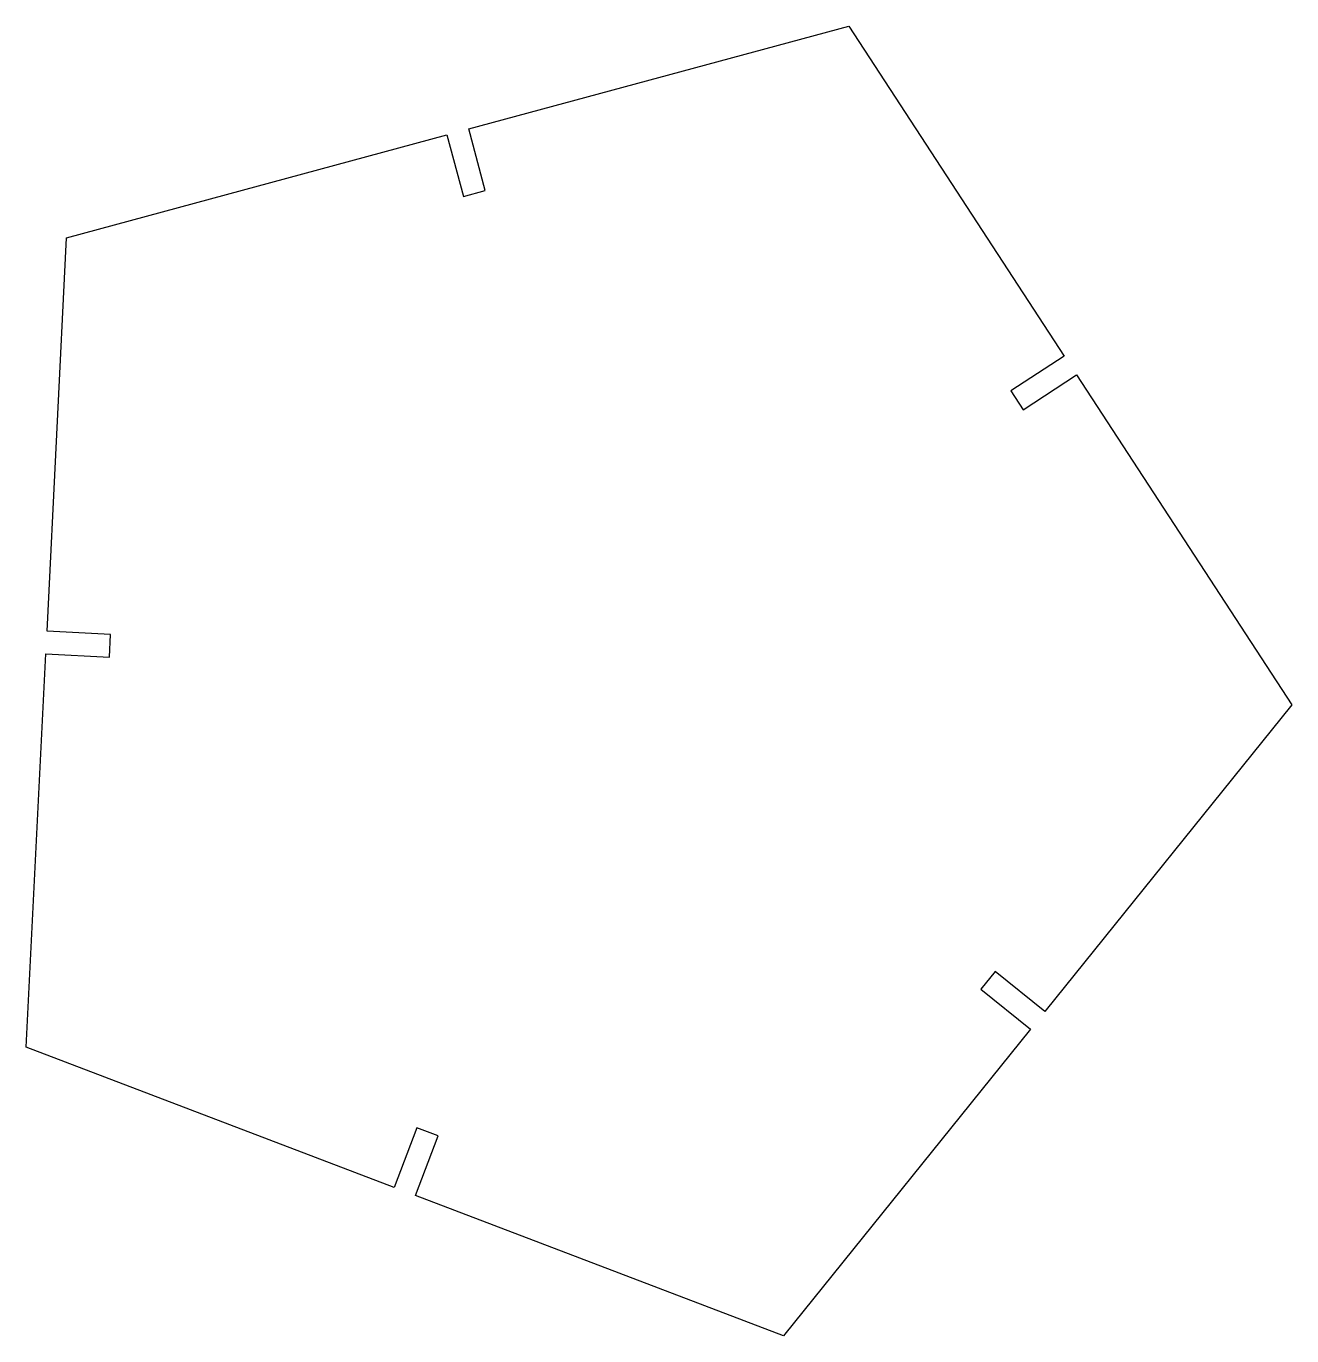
# Model space of a CAD drawing. Header units: millimetres. Extents: x -12 to 87, y -57 to 46.
import ezdxf

# ---------------------------------------------------------------- set-up
doc = ezdxf.new("R2010")
doc.units = ezdxf.units.MM
doc.layers.get('0').update_dxf_attribs({"linetype": 'CONTINUOUS'})

msp = doc.modelspace()

# ---------------------------------------------------------------- linework, layer by layer
msp.add_lwpolyline([(-5.69, -1.9), (-10.68, -1.65), (-9.14, 29.21), (20.69, 37.28), (22, 32.45), (23.71, 32.92), (22.41, 37.75), (52.23, 45.81), (69.13, 19.94), (64.94, 17.21), (65.91, 15.72), (70.1, 18.45), (86.99, -7.42), (67.6, -31.48), (63.71, -28.35), (62.59, -29.73), (66.49, -32.87), (47.1, -56.93), (18.22, -45.93), (20, -41.25), (18.34, -40.62), (16.56, -45.29), (-12.31, -34.29), (-10.77, -3.43), (-5.78, -3.68)], close=True)

doc.saveas('drawing.dxf')
